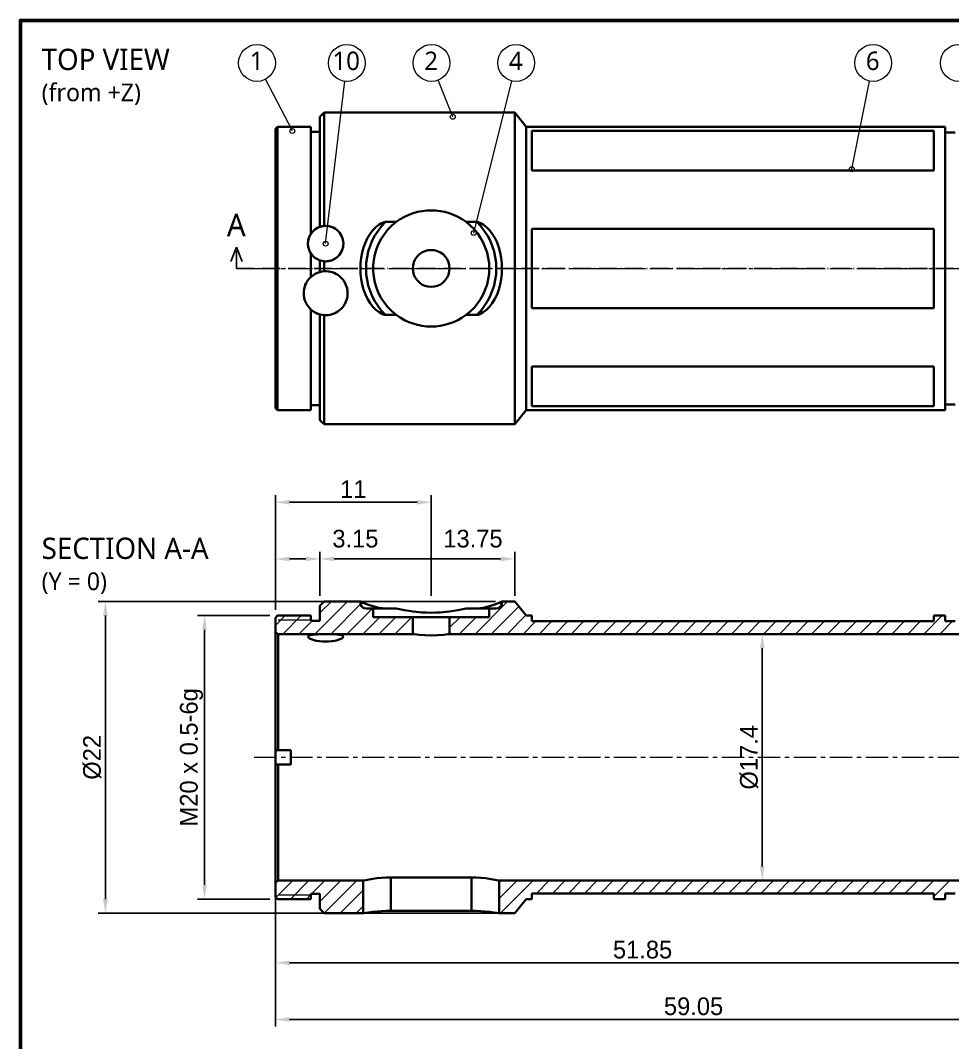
# Model space of a CAD drawing. Header units: millimetres. Extents: x 0 to 420, y 0 to 297.
# Drawn here: x 10 to 141.6, y 142.7 to 287 of the extents above; entities that cross this region are included whole.
import ezdxf

# ---------------------------------------------------------------- set-up
doc = ezdxf.new("R2010")
doc.units = ezdxf.units.MM
doc.linetypes.add('CENTER', pattern=[5.08, 3.175, -0.635, 0.635, -0.635])
doc.linetypes.add('DASHDOT', pattern=[3.556, 2.54, -0.508, 0, -0.508])
for name, color, linetype, lineweight in [('BORDER', 7, 'Continuous', 50), ('CENTER', 1, 'CENTER', 13), ('CUTLINE', 1, 'DASHDOT', 25), ('DIM', 5, 'Continuous', 13), ('HATCH', 8, 'Continuous', 9), ('TEXT', 7, 'Continuous', 18), ('VISIBLE', 7, 'Continuous', 35)]:
    doc.layers.add(name, color=color, linetype=linetype, lineweight=lineweight)
doc.styles.add('OpenSans', font='OpenSans-Regular.ttf')
doc.dimstyles.new('FK', dxfattribs={"dimtxt": 2.5, "dimasz": 2, "dimexe": 1, "dimexo": 0.8, "dimgap": 0.6, "dimtad": 1, "dimdec": 3, "dimlfac": 0.5, "dimdsep": 46, "dimcen": 2.5, "dimclrd": 5, "dimclre": 5, "dimclrt": 7, "dimazin": 3, "dimtfac": 1, "dimtmove": 0, "dimatfit": 3})

msp = doc.modelspace()

# ---------------------------------------------------------------- linework, layer by layer
at = {"layer": 'BORDER'}
msp.add_lwpolyline([(10, 10), (410, 10), (410, 287), (10, 287)], close=True, dxfattribs=at)
at = {"layer": 'CENTER'}
for p, q in [((43, 252), (167.1, 252)), ((43, 183), (167.1, 183))]:
    msp.add_line(p, q, dxfattribs=at)
at = {"layer": 'CUTLINE'}
for p, q in [((40.5, 255), (39.7, 253)), ((40.5, 252), (40.5, 255)), ((40.5, 255), (41.3, 253)), ((40.5, 252), (169.6, 252))]:
    msp.add_line(p, q, dxfattribs=at)
at = {"layer": 'DIM'}
for p, q in [((48.4, 271.4), (44.601, 278.694)), ((53.1, 255.5), (55.7962, 278.4178)), ((71.05, 273.4), (69.0046, 278.5816)), ((74, 257), (79.3694, 278.4776)), ((127.4, 266), (129.8901, 278.4505))]:
    msp.add_line(p, q, dxfattribs=at)
for centre, radius in [((43.4, 281), 2.6), ((56.1, 281), 2.6), ((68.05, 281), 2.6), ((80, 281), 2.6), ((130.4, 281), 2.6), ((142.5, 281), 2.6), ((71.05, 273.4), 0.35), ((48.4, 271.4), 0.35), ((127.4, 266), 0.35), ((74, 257), 0.35), ((53.1, 255.5), 0.35)]:
    msp.add_circle(centre, radius, dxfattribs=at)
at = {"layer": 'HATCH'}
for p, q in [((51.5706, 200.4), (56.1706, 205)), ((52.3, 203.3922), (53.9078, 205)), ((74.198, 200.4), (78.798, 205)), ((53.8333, 200.4), (58.0387, 204.6054)), ((56.096, 200.4), (59.696, 204)), ((76.4607, 200.4), (80.3603, 204.2996)), ((46, 201.6177), (47.3823, 203)), ((46.4, 202.3866), (51, 202.3866)), ((47.0451, 200.4), (49.6451, 203)), ((49.3078, 200.4), (51.1944, 202.2866)), ((58.3588, 200.4), (60.7588, 202.8)), ((60.6215, 200.4), (63.0215, 202.8)), ((62.8843, 200.4), (65.2843, 202.8)), ((70.6, 201.3275), (72.0725, 202.8)), ((71.9352, 200.4), (74.3352, 202.8)), ((78.7235, 200.4), (81.366, 203.0425)), ((80.9862, 200.4), (82.7862, 202.2)), ((83.2489, 200.4), (85.0489, 202.2)), ((85.5117, 200.4), (87.3117, 202.2)), ((87.7744, 200.4), (89.5744, 202.2)), ((90.0372, 200.4), (91.8372, 202.2)), ((92.2999, 200.4), (94.0999, 202.2)), ((94.5627, 200.4), (96.3627, 202.2)), ((96.8254, 200.4), (98.6254, 202.2)), ((99.0881, 200.4), (100.8881, 202.2)), ((101.3509, 200.4), (103.1509, 202.2)), ((103.6136, 200.4), (105.4136, 202.2)), ((105.8764, 200.4), (107.6764, 202.2)), ((108.1391, 200.4), (109.9391, 202.2)), ((110.4018, 200.4), (112.2018, 202.2)), ((112.6646, 200.4), (114.4646, 202.2)), ((114.9273, 200.4), (116.7273, 202.2)), ((117.1901, 200.4), (118.9901, 202.2)), ((119.4528, 200.4), (121.2528, 202.2)), ((121.7156, 200.4), (123.5156, 202.2)), ((123.9783, 200.4), (125.7783, 202.2)), ((126.241, 200.4), (128.041, 202.2)), ((128.5038, 200.4), (130.3038, 202.2)), ((130.7665, 200.4), (132.5665, 202.2)), ((133.0293, 200.4), (134.8293, 202.2)), ((135.292, 200.4), (137.092, 202.2)), ((137.5547, 200.4), (140.1547, 203)), ((139.8175, 200.4), (141.6175, 202.2)), ((65.147, 200.4), (65.4, 200.653)), ((46.0745, 163.2255), (48.4489, 165.6)), ((48.1117, 163), (50.7117, 165.6)), ((51.0878, 163.7134), (52.9744, 165.6)), ((52.3, 162.6628), (55.2372, 165.6)), ((52.9, 161), (57.4999, 165.6)), ((77.6, 163.0727), (80.1273, 165.6)), ((77.6, 165.3354), (77.8646, 165.6)), ((77.7901, 161), (82.3901, 165.6)), ((82.8528, 163.8), (84.6528, 165.6)), ((85.1156, 163.8), (86.9156, 165.6)), ((87.3783, 163.8), (89.1783, 165.6)), ((89.641, 163.8), (91.441, 165.6)), ((91.9038, 163.8), (93.7038, 165.6)), ((94.1665, 163.8), (95.9665, 165.6)), ((96.4293, 163.8), (98.2293, 165.6)), ((98.692, 163.8), (100.492, 165.6)), ((100.9547, 163.8), (102.7547, 165.6)), ((103.2175, 163.8), (105.0175, 165.6)), ((105.4802, 163.8), (107.2802, 165.6)), ((107.743, 163.8), (109.543, 165.6)), ((110.0057, 163.8), (111.8057, 165.6)), ((112.2685, 163.8), (114.0685, 165.6)), ((114.5312, 163.8), (116.3312, 165.6)), ((116.7939, 163.8), (118.5939, 165.6)), ((119.0567, 163.8), (120.8567, 165.6)), ((121.3194, 163.8), (123.1194, 165.6)), ((123.5822, 163.8), (125.3822, 165.6)), ((125.8449, 163.8), (127.6449, 165.6)), ((128.1076, 163.8), (129.9076, 165.6)), ((130.3704, 163.8), (132.1704, 165.6)), ((132.6331, 163.8), (134.4331, 165.6)), ((134.8959, 163.8), (136.6959, 165.6)), ((137.1586, 163.8), (138.9586, 165.6)), ((139, 163.3786), (141.2214, 165.6)), ((46.4, 163.6134), (51, 163.6134)), ((50.3744, 163), (51, 163.6256)), ((55.1627, 161), (58.4, 164.2373)), ((82.0528, 163), (82.2, 163.1472)), ((57.4254, 161), (58.4, 161.9746))]:
    msp.add_line(p, q, dxfattribs=at)
at = {"layer": 'VISIBLE'}
for points in [[(52.3, 273.4), (52.9, 274)], [(52.3, 273.4), (52.3, 273.3088), (52.3, 273.036), (52.3, 272.5838), (52.3, 271.9562), (52.3, 271.1585), (52.3, 270.1975), (52.3, 269.0814), (52.3, 267.8197), (52.3, 266.4231), (52.3, 264.9036), (52.3, 263.2741), (52.3, 261.5485), (52.3, 259.7415), (52.3, 257.8685)], [(52.9, 274), (52.9, 273.906), (52.9, 273.6246), (52.9, 273.1584), (52.9, 272.5113), (52.9, 271.6889), (52.9, 270.6981), (52.9, 269.5474), (52.9, 268.2467), (52.9, 266.8072), (52.9, 265.241), (52.9, 263.5616), (52.9, 261.7834), (52.9, 259.9216), (52.9, 257.992)], [(52.9, 274), (79.8, 274)], [(79.8, 274), (79.8, 273.4484), (79.8, 271.8213), (79.8, 269.2003), (79.8, 265.7168), (79.8, 261.5454), (79.8, 256.8955), (79.8, 252), (79.8, 247.1045), (79.8, 242.4546), (79.8, 238.2832), (79.8, 234.7997), (79.8, 232.1787), (79.8, 230.5516), (79.8, 230)], [(79.8, 274), (81.4, 272)], [(46, 271.7), (46.3, 272)], [(46, 271.7), (46, 271.2061), (46, 269.7491), (46, 267.4021), (46, 264.2827), (46, 260.5475), (46, 256.3837), (46, 252), (46, 247.6163), (46, 243.4525), (46, 239.7173), (46, 236.5979), (46, 234.2509), (46, 232.7939), (46, 232.3)], [(46.3, 272), (46.3, 271.4986), (46.3, 270.0194), (46.3, 267.6366), (46.3, 264.4698), (46.3, 260.6777), (46.3, 256.4504), (46.3, 252), (46.3, 247.5496), (46.3, 243.3223), (46.3, 239.5302), (46.3, 236.3634), (46.3, 233.9806), (46.3, 232.5014), (46.3, 232)], [(46.3, 272), (51, 272)], [(51, 272), (51, 271.9104), (51, 271.6425), (51, 271.1986), (51, 270.5828), (51, 269.8005), (51, 268.8587), (51, 267.7659), (51, 266.5319), (51, 265.1678), (51, 263.6856), (51, 262.0989), (51, 260.4216), (51, 258.6689), (51, 256.8565)], [(51, 271.2866), (52.3, 271.2866)], [(81.4, 272), (81.4, 271.4986), (81.4, 270.0194), (81.4, 267.6366), (81.4, 264.4698), (81.4, 260.6777), (81.4, 256.4504), (81.4, 252), (81.4, 247.5496), (81.4, 243.3223), (81.4, 239.5302), (81.4, 236.3634), (81.4, 233.9806), (81.4, 232.5014), (81.4, 232)], [(81.4, 272), (140.6, 272)], [(82.2, 271.4277), (82.2, 271.2192), (82.2, 270.9791), (82.2, 270.7078), (82.2, 270.4058), (82.2, 270.0736), (82.2, 269.7116), (82.2, 269.3205), (82.2, 268.901), (82.2, 268.4536), (82.2, 267.9793), (82.2, 267.4787), (82.2, 266.9526), (82.2, 266.402), (82.2, 265.8277)], [(82.2, 271.4277), (139, 271.4277)], [(139, 271.4277), (139, 271.2192), (139, 270.9791), (139, 270.7078), (139, 270.4058), (139, 270.0736), (139, 269.7116), (139, 269.3205), (139, 268.901), (139, 268.4536), (139, 267.9793), (139, 267.4787), (139, 266.9526), (139, 266.402), (139, 265.8277)], [(140.6, 272), (140.6, 271.4986), (140.6, 270.0194), (140.6, 267.6366), (140.6, 264.4698), (140.6, 260.6777), (140.6, 256.4504), (140.6, 252), (140.6, 247.5496), (140.6, 243.3223), (140.6, 239.5302), (140.6, 236.3634), (140.6, 233.9806), (140.6, 232.5014), (140.6, 232)], [(140.6, 271.2), (142, 271.2)], [(82.2, 265.8277), (139, 265.8277)], [(72.9234, 258.5574), (72.3566, 258.9469), (71.7696, 259.2822), (71.1659, 259.5642), (70.5488, 259.7938), (69.9211, 259.9718), (69.2854, 260.0986), (68.6441, 260.1747), (67.9996, 260.2), (67.3551, 260.1746), (66.714, 260.0985), (66.0785, 259.9717), (65.4509, 259.7937), (64.8339, 259.5641), (64.2303, 259.2821), (63.6433, 258.9469), (63.0766, 258.5574)], [(58.448, 254.9597), (58.7039, 255.6657), (59.0136, 256.3117), (59.3713, 256.892), (59.7696, 257.402), (60.2006, 257.8373), (60.6546, 258.191), (60.8859, 258.333), (61.1165, 258.4471), (61.3407, 258.5263), (61.5471, 258.5574)], [(61.5471, 258.5574), (60.9948, 257.9638), (60.4969, 257.3239), (60.0573, 256.6426), (59.6794, 255.9253), (59.3661, 255.1774), (59.1199, 254.4049), (58.9426, 253.6137), (58.8357, 252.81), (58.8, 252), (58.8357, 251.19), (58.9426, 250.3863), (59.1199, 249.5951), (59.3661, 248.8226), (59.6794, 248.0747), (60.0573, 247.3574), (60.4969, 246.6761), (60.9948, 246.0362), (61.5471, 245.4426)], [(63.0766, 258.5574), (62.4613, 258.0467), (61.8987, 257.4785), (61.3941, 256.8582), (60.9523, 256.1917), (60.5775, 255.4853), (60.2734, 254.7457), (60.0427, 253.9801), (59.8876, 253.1957), (59.8098, 252.3998), (59.8098, 251.6002), (59.8876, 250.8043), (60.0427, 250.0199), (60.2734, 249.2543), (60.5775, 248.5147), (60.9523, 247.8083), (61.3941, 247.1418), (61.8987, 246.5215), (62.4613, 245.9533), (63.0766, 245.4426)], [(61.5471, 258.5574), (63.0766, 258.5574)], [(72.9234, 258.5574), (74.4529, 258.5574)], [(76.2, 252), (76.1648, 252.7589), (76.0595, 253.5112), (75.8851, 254.2506), (75.643, 254.9707), (75.3353, 255.6652), (74.9646, 256.3284), (74.5341, 256.9543), (74.0476, 257.5378), (73.5091, 258.0737), (72.9234, 258.5574)], [(77.552, 254.9597), (77.2961, 255.6657), (76.9864, 256.3117), (76.6287, 256.892), (76.2304, 257.402), (75.7994, 257.8373), (75.3454, 258.191), (75.1141, 258.333), (74.8835, 258.4471), (74.6593, 258.5263), (74.4529, 258.5574)], [(74.4529, 258.5574), (75.0052, 257.9638), (75.5031, 257.3239), (75.9427, 256.6426), (76.3206, 255.9253), (76.6339, 255.1774), (76.8801, 254.4049), (77.0574, 253.6137), (77.1643, 252.81), (77.2, 252), (77.1643, 251.19), (77.0574, 250.3863), (76.8801, 249.5951), (76.6339, 248.8226), (76.3206, 248.0747), (75.9427, 247.3574), (75.5031, 246.6761), (75.0052, 246.0362), (74.4529, 245.4426)], [(51, 256.8565), (50.8339, 256.5559), (50.7078, 256.2263), (50.6281, 255.8739), (50.6, 255.508), (50.626, 255.1407), (50.7046, 254.7845), (50.8315, 254.4493), (51, 254.1435)], [(51.2126, 257.1394), (51.0256, 256.8953), (50.866, 256.6221), (50.7396, 256.3238), (50.6516, 256.0053)], [(52.3, 257.8685), (51.9303, 257.7095), (51.5835, 257.4875), (51.2696, 257.2028), (51, 256.8565)], [(51.5327, 257.4477), (51.5327, 257.4477)], [(51.589, 257.4917), (51.5874, 257.4905)], [(51.5983, 257.4988), (51.5983, 257.4987)], [(51.6028, 257.5021), (51.6022, 257.5016)], [(51.6078, 257.5058), (51.6077, 257.5058)], [(51.8806, 257.6824), (51.6105, 257.5078)], [(52.2723, 257.859), (52.2722, 257.859)], [(52.2739, 257.8596), (52.2739, 257.8596)], [(52.2853, 257.8635), (52.2853, 257.8635)], [(52.2984, 257.868), (52.2984, 257.868)], [(52.9, 257.992), (52.6007, 257.9496), (52.3, 257.8685)], [(52.5005, 257.9271), (52.3301, 257.8785)], [(52.8448, 257.9869), (52.7229, 257.9714)], [(52.9, 257.992), (52.8448, 257.9869)], [(55.6, 255.5), (55.5826, 255.7947), (55.5317, 256.0804), (55.4497, 256.3537), (55.3395, 256.6112), (55.2041, 256.8502), (55.0469, 257.0683), (54.8718, 257.2637), (54.6829, 257.4351), (54.4826, 257.5829), (54.2724, 257.7081), (54.0541, 257.8108), (53.8295, 257.8912), (53.6003, 257.9494), (53.368, 257.9856), (53.1341, 257.9998), (52.9, 257.992)], [(52.9416, 257.995), (52.9255, 257.9939)], [(52.9981, 257.9979), (52.9429, 257.9951)], [(53.0996, 258), (52.9997, 257.998)], [(54.2929, 257.697), (54.0115, 257.8279), (53.7197, 257.922), (53.4211, 257.9793), (53.119, 257.9999)], [(54.3244, 257.6796), (54.2934, 257.6968)], [(54.6791, 257.4382), (54.3255, 257.679)], [(54.7159, 257.4076), (54.6958, 257.4245)], [(54.7686, 257.3617), (54.7159, 257.4076)], [(54.7692, 257.3611), (54.7691, 257.3612)], [(54.7714, 257.3592), (54.7714, 257.3592)], [(54.7724, 257.3582), (54.7724, 257.3582)], [(54.869, 257.2665), (54.7735, 257.3573)], [(55.032, 257.0866), (55.032, 257.0866)], [(55.0336, 257.0847), (55.0336, 257.0847)], [(55.0352, 257.0827), (55.0352, 257.0827)], [(55.0368, 257.0808), (55.0368, 257.0808)], [(55.0384, 257.0788), (55.0384, 257.0788)], [(55.04, 257.0768), (55.04, 257.0769)], [(55.0416, 257.0749), (55.0416, 257.0749)], [(55.0432, 257.0729), (55.0432, 257.0729)], [(55.0511, 257.0631), (55.0511, 257.0631)], [(55.0527, 257.0611), (55.0527, 257.0611)], [(55.0543, 257.0591), (55.0543, 257.0591)], [(55.0558, 257.0571), (55.0558, 257.0572)], [(55.0574, 257.0552), (55.0574, 257.0552)], [(55.059, 257.0532), (55.059, 257.0532)], [(55.0606, 257.0512), (55.0606, 257.0512)], [(55.0621, 257.0492), (55.0621, 257.0492)], [(55.0637, 257.0472), (55.0637, 257.0472)], [(55.0653, 257.0452), (55.0653, 257.0452)], [(55.0668, 257.0432), (55.0668, 257.0432)], [(55.0684, 257.0412), (55.0684, 257.0412)], [(55.07, 257.0392), (55.07, 257.0392)], [(55.0715, 257.0372), (55.0715, 257.0372)], [(55.0731, 257.0352), (55.0731, 257.0352)], [(55.0746, 257.0332), (55.0746, 257.0332)], [(55.0762, 257.0312), (55.0762, 257.0312)], [(55.0778, 257.0292), (55.0777, 257.0292)], [(55.1578, 256.9196), (55.0793, 257.0272)], [(55.2145, 256.8338), (55.1583, 256.919)], [(55.2159, 256.8316), (55.2159, 256.8316)], [(55.2172, 256.8294), (55.2172, 256.8294)], [(55.2186, 256.8272), (55.2186, 256.8272)], [(55.22, 256.825), (55.22, 256.825)], [(55.2214, 256.8228), (55.2214, 256.8228)], [(55.2227, 256.8206), (55.2227, 256.8206)], [(55.2241, 256.8184), (55.2241, 256.8184)], [(55.2255, 256.8162), (55.2255, 256.8162)], [(55.2268, 256.814), (55.2268, 256.814)], [(55.2282, 256.8118), (55.2282, 256.8118)], [(55.2296, 256.8096), (55.2296, 256.8096)], [(55.2309, 256.8073), (55.2309, 256.8073)], [(55.2323, 256.8051), (55.2323, 256.8051)], [(55.3176, 256.6542), (55.2389, 256.7943)], [(82.2, 257.6), (82.2, 256.8172), (82.2, 256.0265), (82.2, 255.2292), (82.2, 254.4265), (82.2, 253.6199), (82.2, 252.8106), (82.2, 252), (82.2, 251.1894), (82.2, 250.3801), (82.2, 249.5735), (82.2, 248.7708), (82.2, 247.9735), (82.2, 247.1828), (82.2, 246.4)], [(82.2, 257.6), (139, 257.6)], [(139, 257.6), (139, 256.8172), (139, 256.0265), (139, 255.2292), (139, 254.4265), (139, 253.6199), (139, 252.8106), (139, 252), (139, 251.1894), (139, 250.3801), (139, 249.5735), (139, 248.7708), (139, 247.9735), (139, 247.1828), (139, 246.4)], [(50.6033, 255.3709), (50.6507, 254.9993), (50.7529, 254.639)], [(50.6107, 255.7308), (50.6106, 255.7295)], [(50.6278, 255.8715), (50.6278, 255.8715)], [(52.9, 253.008), (53.1319, 253.0002), (53.3637, 253.0139), (53.5941, 253.0493), (53.8217, 253.1064), (54.0451, 253.1855), (54.2628, 253.2869), (54.473, 253.4108), (54.6739, 253.5576), (54.8648, 253.7293), (55.0421, 253.9257), (55.2012, 254.1454), (55.3382, 254.3862), (55.4494, 254.6454), (55.5318, 254.9199), (55.5827, 255.206), (55.6, 255.5)], [(55.3994, 254.5188), (55.4855, 254.752), (55.5485, 254.9953), (55.587, 255.2457), (55.6, 255.5)], [(55.6, 255.5), (55.5724, 255.8707), (55.4923, 256.2258)], [(50.885, 254.3408), (51.1075, 253.99)], [(51, 254.1435), (51, 253.9042), (51, 253.6646), (51, 253.4247), (51, 253.1847), (51, 252.9444), (51, 252.7041), (51, 252.4636), (51, 252.223), (51, 251.9825), (51, 251.7419), (51, 251.5014), (51, 251.2609), (51, 251.0206), (51, 250.7804)], [(51, 254.1435), (51.2714, 253.7952), (51.5863, 253.5103), (51.9327, 253.2893), (52.3, 253.1315)], [(55.0429, 253.9267), (55.0429, 253.9267)], [(55.0451, 253.9294), (55.0451, 253.9294)], [(55.048, 253.933), (55.048, 253.9331)], [(55.0509, 253.9367), (55.0509, 253.9367)], [(55.0538, 253.9403), (55.0562, 253.9434)], [(55.0567, 253.944), (55.0568, 253.944)], [(55.0598, 253.9479), (55.0598, 253.9479)], [(55.0624, 253.9512), (55.0625, 253.9512)], [(55.0647, 253.9541), (55.2477, 254.2204), (55.3984, 254.5166)], [(58.448, 254.9597), (58.2569, 254.2521), (58.1159, 253.5178), (58.0292, 252.764), (58, 252), (58.0292, 251.236), (58.1159, 250.4822), (58.2569, 249.7479), (58.448, 249.0403)], [(58.448, 254.9597), (58.4007, 254.8024)], [(70.6, 252), (70.5605, 252.4515), (70.4432, 252.8893), (70.2517, 253.3), (69.9917, 253.6712), (69.6712, 253.9917), (69.3, 254.2517), (68.8893, 254.4432), (68.4515, 254.5605), (68, 254.6), (67.5485, 254.5605), (67.1107, 254.4432), (66.7, 254.2517), (66.3288, 253.9917), (66.0083, 253.6712), (65.7483, 253.3), (65.5568, 252.8893), (65.4395, 252.4515), (65.4, 252), (65.4395, 251.5485), (65.5568, 251.1107), (65.7483, 250.7), (66.0083, 250.3288), (66.3288, 250.0083), (66.7, 249.7483), (67.1107, 249.5568), (67.5485, 249.4395), (68, 249.4), (68.4515, 249.4395), (68.8893, 249.5568), (69.3, 249.7483), (69.6712, 250.0083), (69.9917, 250.3288), (70.2517, 250.7), (70.4432, 251.1107), (70.5605, 251.5485), (70.6, 252)], [(77.552, 254.9597), (77.7431, 254.252), (77.8842, 253.5175), (77.9708, 252.7641), (78, 252), (77.9708, 251.2359), (77.8842, 250.4825), (77.7431, 249.748), (77.552, 249.0403)], [(51.6445, 253.4674), (51.6535, 253.461)], [(52.3, 253.1315), (52.3983, 253.1005)], [(52.3, 253.1315), (52.5985, 253.0508), (52.9, 253.008)], [(52.3, 253.1315), (52.3, 253.0147), (52.3, 252.8979), (52.3, 252.781), (52.3, 252.6642), (52.3, 252.5473), (52.3, 252.4304), (52.3, 252.3135), (52.3, 252.1965), (52.3, 252.0796), (52.3, 251.9627), (52.3, 251.8457), (52.3, 251.7288), (52.3, 251.6119), (52.3, 251.495)], [(52.6701, 253.0372), (52.6701, 253.0372)], [(52.9, 253.008), (52.9, 252.907), (52.9, 252.8061), (52.9, 252.7051), (52.9, 252.604), (52.9, 252.503), (52.9, 252.402), (52.9, 252.3009), (52.9, 252.1999), (52.9, 252.0988), (52.9, 251.9978), (52.9, 251.8967), (52.9, 251.7956), (52.9, 251.6946), (52.9, 251.5935)], [(53.0942, 253), (53.1206, 253.0001)], [(53.1239, 253.0001), (53.1239, 253.0001)], [(53.1272, 253.0001), (53.1272, 253.0001)], [(53.1305, 253.0002), (53.1305, 253.0002)], [(53.1337, 253.0002), (53.1338, 253.0002)], [(53.137, 253.0003), (53.137, 253.0003)], [(53.1403, 253.0003), (53.1403, 253.0003)], [(53.1436, 253.0004), (53.1436, 253.0004)], [(53.1469, 253.0004), (53.1469, 253.0004)], [(53.1501, 253.0005), (53.1502, 253.0005)], [(53.1534, 253.0006), (53.1535, 253.0006)], [(53.1567, 253.0006), (53.1567, 253.0006)], [(53.16, 253.0007), (53.16, 253.0007)], [(53.1633, 253.0008), (53.1633, 253.0008)], [(53.1666, 253.0009), (53.1666, 253.0009)], [(53.1698, 253.001), (53.1699, 253.001)], [(53.1731, 253.0011), (53.1731, 253.0011)], [(53.1764, 253.0012), (53.1764, 253.0012)], [(53.1797, 253.0013), (53.1797, 253.0013)], [(53.183, 253.0014), (53.183, 253.0014)], [(53.1862, 253.0015), (53.1863, 253.0015)], [(53.1895, 253.0016), (53.3992, 253.018)], [(53.5004, 253.0323), (53.8963, 253.1302)], [(53.902, 253.1321), (53.9692, 253.156)], [(53.9768, 253.1588), (53.9768, 253.1588)], [(53.9807, 253.1602), (53.9807, 253.1602)], [(53.9845, 253.1617), (53.9845, 253.1617)], [(53.9883, 253.1631), (53.9883, 253.1631)], [(53.9921, 253.1646), (53.9921, 253.1646)], [(53.9959, 253.166), (53.9959, 253.166)], [(53.9997, 253.1675), (53.9997, 253.1675)], [(54.0035, 253.169), (54.0035, 253.169)], [(54.0073, 253.1704), (54.0073, 253.1704)], [(54.0111, 253.1719), (54.0111, 253.1719)], [(54.0149, 253.1734), (54.0149, 253.1734)], [(54.0187, 253.1749), (54.0187, 253.1749)], [(54.0225, 253.1764), (54.0225, 253.1764)], [(54.0263, 253.1779), (54.0263, 253.1779)], [(54.03, 253.1794), (54.0301, 253.1794)], [(54.0338, 253.181), (54.0339, 253.181)], [(54.0376, 253.1825), (54.0377, 253.1825)], [(54.0414, 253.184), (54.0414, 253.184)], [(54.0492, 253.1872), (54.0492, 253.1872)], [(54.0518, 253.1883), (54.0518, 253.1883)], [(54.0544, 253.1893), (54.0544, 253.1894)], [(54.057, 253.1904), (54.057, 253.1904)], [(54.0596, 253.1915), (54.0596, 253.1915)], [(54.0622, 253.1926), (54.0622, 253.1926)], [(54.0648, 253.1937), (54.0648, 253.1937)], [(54.0674, 253.1947), (54.0674, 253.1947)], [(54.0699, 253.1958), (54.07, 253.1958)], [(54.0725, 253.1969), (54.0725, 253.1969)], [(54.0751, 253.198), (54.0751, 253.198)], [(54.0777, 253.1991), (54.0777, 253.1991)], [(54.0803, 253.2002), (54.0803, 253.2002)], [(54.0829, 253.2013), (54.0829, 253.2013)], [(54.0854, 253.2024), (54.0855, 253.2024)], [(54.088, 253.2035), (54.088, 253.2035)], [(54.0906, 253.2046), (54.0906, 253.2046)], [(54.0932, 253.2058), (54.0932, 253.2058)], [(54.0958, 253.2069), (54.0958, 253.2069)], [(54.0983, 253.208), (54.0984, 253.208)], [(54.1009, 253.2091), (54.4397, 253.3892), (54.7551, 253.6263)], [(54.7574, 253.6283), (54.7598, 253.6305)], [(54.7599, 253.6306), (54.7622, 253.6326)], [(54.7629, 253.6333), (54.7635, 253.6338)], [(54.7635, 253.6338), (54.8329, 253.698)], [(54.833, 253.6981), (54.8423, 253.7072)], [(54.8488, 253.7135), (54.8488, 253.7135)], [(54.852, 253.7166), (54.8521, 253.7167)], [(54.8553, 253.7198), (54.8553, 253.7198)], [(54.8585, 253.723), (54.8585, 253.723)], [(54.8617, 253.7262), (54.8617, 253.7262)], [(54.8649, 253.7294), (54.8649, 253.7294)], [(54.8673, 253.7318), (54.8673, 253.7318)], [(54.8697, 253.7342), (54.8698, 253.7342)], [(51.3497, 251.0586), (50.9991, 250.7795)], [(52.3, 251.495), (51.9557, 251.3811), (51.6214, 251.2247), (51.3012, 251.0248), (51, 250.7804)], [(52.9, 251.5935), (52.5992, 251.5593), (52.3, 251.495)], [(52.3817, 251.5156), (52.3, 251.495)], [(56.2, 248.5), (56.1782, 248.8672), (56.1143, 249.2237), (56.0114, 249.5648), (55.8728, 249.8861), (55.7028, 250.1839), (55.506, 250.4548), (55.2876, 250.6964), (55.0536, 250.907), (54.8084, 251.0867), (54.5526, 251.2386), (54.2881, 251.3633), (54.0171, 251.4612), (53.7412, 251.533), (53.4621, 251.5788), (53.1813, 251.5989), (52.9, 251.5935)], [(53.1393, 251.5998), (52.9028, 251.5937)], [(53.5957, 251.5601), (53.2647, 251.5956)], [(70.5949, 252.163), (70.5948, 252.1637)], [(72.9234, 245.4426), (73.5091, 245.9263), (74.0476, 246.4622), (74.5341, 247.0457), (74.9646, 247.6716), (75.3353, 248.3348), (75.643, 249.0293), (75.8851, 249.7494), (76.0595, 250.4888), (76.1648, 251.2411), (76.2, 252)], [(51, 250.7804), (50.7902, 250.5675), (50.5961, 250.3277), (50.4227, 250.0627), (50.2743, 249.775), (50.1549, 249.4675), (50.0676, 249.1439), (50.0153, 248.808), (50.0002, 248.4661), (50.0222, 248.1294), (50.0795, 247.8025), (50.1696, 247.4888), (50.2896, 247.1917), (50.4364, 246.9141), (50.6064, 246.6583), (50.7957, 246.4263), (51, 246.2196)], [(50.2062, 249.6117), (50.0778, 249.1903), (50.0101, 248.7504), (50.0062, 248.3048), (50.0655, 247.8663)], [(50.2071, 249.6141), (50.2063, 249.612)], [(50.209, 249.6189), (50.209, 249.6189)], [(50.2099, 249.6213), (50.2099, 249.6213)], [(50.2108, 249.6237), (50.2108, 249.6237)], [(50.2118, 249.6261), (50.2118, 249.6261)], [(50.2231, 249.6547), (50.2127, 249.6285)], [(50.224, 249.6571), (50.224, 249.6571)], [(50.225, 249.6594), (50.225, 249.6594)], [(50.2259, 249.6618), (50.2259, 249.6618)], [(50.2269, 249.6642), (50.2269, 249.6642)], [(50.2279, 249.6666), (50.2279, 249.6666)], [(50.3415, 249.9145), (50.2288, 249.6689)], [(50.6268, 250.369), (50.6267, 250.369)], [(50.6286, 250.3714), (50.6286, 250.3714)], [(50.6307, 250.3742), (50.6307, 250.3742)], [(50.6331, 250.3774), (50.6331, 250.3774)], [(50.6409, 250.3876), (50.6369, 250.3823)], [(50.6995, 250.4615), (50.6411, 250.3878)], [(50.7, 250.4621), (50.6999, 250.4621)], [(50.7014, 250.4638), (50.7014, 250.4638)], [(50.7476, 250.519), (50.7021, 250.4647)], [(50.9572, 250.7401), (50.9526, 250.7358)], [(50.9587, 250.7416), (50.9574, 250.7403)], [(50.9605, 250.7433), (50.9605, 250.7433)], [(50.98, 250.7618), (50.9623, 250.7451)], [(50.999, 250.7794), (50.9801, 250.7619)], [(52.9, 245.4065), (53.1851, 245.4012), (53.4697, 245.4221), (53.7523, 245.4694), (54.031, 245.5431), (54.3042, 245.6435), (54.5699, 245.7707), (54.8261, 245.925), (55.0703, 246.1067), (55.3002, 246.3162), (55.5142, 246.5554), (55.7076, 246.8235), (55.8751, 247.1184), (56.0121, 247.4372), (56.1144, 247.7765), (56.1781, 248.1323), (56.2, 248.5)], [(56.0781, 247.6394), (56.1687, 248.0603), (56.2, 248.5)], [(56.1503, 249.0528), (56.1438, 249.0874)], [(56.1556, 249.0226), (56.1535, 249.0348)], [(56.2, 248.5), (56.1892, 248.7584), (56.1573, 249.0129)], [(58.4007, 249.1976), (58.448, 249.0403)], [(58.448, 249.0403), (58.7039, 248.3343), (59.0136, 247.6883), (59.3713, 247.108), (59.7696, 246.598), (60.2006, 246.1627), (60.6546, 245.809), (60.8859, 245.667), (61.1165, 245.5529), (61.3407, 245.4737), (61.5471, 245.4426)], [(77.552, 249.0403), (77.2961, 248.3343), (76.9864, 247.6883), (76.6287, 247.108), (76.2304, 246.598), (75.7994, 246.1627), (75.3454, 245.809), (75.1141, 245.667), (74.8835, 245.5529), (74.6593, 245.4737), (74.4529, 245.4426)], [(50.179, 247.4619), (50.2838, 247.2042)], [(55.6074, 246.6771), (55.6074, 246.6771)], [(55.6089, 246.6791), (55.6089, 246.6791)], [(55.6103, 246.6811), (55.6103, 246.6811)], [(55.8333, 247.0375), (56.0045, 247.4166)], [(56.0049, 247.4176), (56.0222, 247.4652)], [(56.0232, 247.4682), (56.0232, 247.4682)], [(56.0243, 247.4712), (56.0243, 247.4712)], [(56.0253, 247.4741), (56.0253, 247.4742)], [(56.0264, 247.4771), (56.0264, 247.4771)], [(56.0274, 247.4801), (56.0274, 247.4801)], [(56.0285, 247.4831), (56.0285, 247.4831)], [(56.0295, 247.4861), (56.0295, 247.4861)], [(56.0305, 247.4891), (56.0305, 247.4891)], [(56.0316, 247.4921), (56.0316, 247.4921)], [(56.0326, 247.4951), (56.0326, 247.4951)], [(56.0681, 247.6055), (56.0682, 247.6055)], [(56.0693, 247.6093), (56.0693, 247.6093)], [(56.0704, 247.613), (56.0704, 247.613)], [(56.0715, 247.6168), (56.0715, 247.6168)], [(56.0726, 247.6205), (56.0726, 247.6206)], [(56.0737, 247.6243), (56.0738, 247.6243)], [(56.0749, 247.6281), (56.0749, 247.6281)], [(56.076, 247.6318), (56.076, 247.6319)], [(56.0771, 247.6356), (56.0771, 247.6356)], [(50.8012, 246.4202), (50.9987, 246.2209)], [(51, 246.2196), (51, 244.4989), (51, 242.8405), (51, 241.2584), (51, 239.7657), (51, 238.3748), (51, 237.0972), (51, 235.9437), (51, 234.9239), (51, 234.0461), (51, 233.3177), (51, 232.7448), (51, 232.3322), (51, 232.0832), (51, 232)], [(51, 246.2196), (51.299, 245.9768), (51.6183, 245.777), (51.9534, 245.6198), (52.3, 245.505)], [(51.1403, 246.098), (51.1403, 246.098)], [(51.1467, 246.0928), (51.1467, 246.0928)], [(51.1725, 246.0721), (51.1725, 246.0721)], [(51.179, 246.0669), (51.179, 246.0669)], [(51.673, 245.748), (51.9687, 245.6138)], [(52.0168, 245.5954), (52.0172, 245.5952)], [(52.0312, 245.5901), (52.0321, 245.5897)], [(52.0572, 245.5807), (52.0572, 245.5806)], [(52.0614, 245.5791), (52.0614, 245.5791)], [(52.0832, 245.5715), (52.0832, 245.5715)], [(52.0908, 245.5689), (52.0908, 245.5689)], [(52.1373, 245.5533), (52.1373, 245.5533)], [(52.1763, 245.5408), (52.1764, 245.5408)], [(52.19, 245.5366), (52.19, 245.5366)], [(52.2037, 245.5324), (52.2037, 245.5324)], [(52.2174, 245.5283), (52.2174, 245.5283)], [(52.2243, 245.5263), (52.3, 245.505)], [(52.3, 245.505), (52.6011, 245.4404), (52.9, 245.4065)], [(52.3, 245.505), (52.3, 243.6952), (52.3, 241.9529), (52.3, 240.2922), (52.3, 238.7266), (52.3, 237.2689), (52.3, 235.9309), (52.3, 234.7235), (52.3, 233.6565), (52.3, 232.7385), (52.3, 231.977), (52.3, 231.3783), (52.3, 230.9471), (52.3, 230.6869), (52.3, 230.6)], [(52.451, 245.4687), (52.451, 245.4687)], [(52.4765, 245.4633), (52.4766, 245.4633)], [(52.535, 245.4519), (52.5351, 245.4519)], [(52.6495, 245.4329), (53.139, 245.4002)], [(52.9, 245.4065), (52.9, 243.5374), (52.9, 241.7376), (52.9, 240.0216), (52.9, 238.4036), (52.9, 236.8968), (52.9, 235.5135), (52.9, 234.265), (52.9, 233.1616), (52.9, 232.2121), (52.9, 231.4245), (52.9, 230.8051), (52.9, 230.3591), (52.9, 230.0899), (52.9, 230)], [(55.3403, 246.3573), (55.4007, 246.4223)], [(55.5988, 246.6653), (55.5988, 246.6653)], [(55.6002, 246.6672), (55.6002, 246.6673)], [(55.6016, 246.6692), (55.6017, 246.6692)], [(55.6031, 246.6712), (55.6031, 246.6712)], [(55.6045, 246.6732), (55.6045, 246.6732)], [(55.606, 246.6751), (55.606, 246.6752)], [(61.5471, 245.4426), (63.0766, 245.4426)], [(63.0766, 245.4426), (63.6434, 245.0531), (64.2303, 244.7179), (64.8339, 244.4359), (65.4509, 244.2063), (66.0785, 244.0283), (66.7141, 243.9015), (67.3552, 243.8254), (67.9998, 243.8), (68.6442, 243.8253), (69.2854, 243.9014), (69.9211, 244.0282), (70.5488, 244.2062), (71.1659, 244.4358), (71.7696, 244.7178), (72.3566, 245.0531), (72.9234, 245.4426)], [(72.9234, 245.4426), (74.4529, 245.4426)], [(82.2, 246.4), (139, 246.4)], [(82.2, 238.1723), (82.2, 237.598), (82.2, 237.0474), (82.2, 236.5213), (82.2, 236.0207), (82.2, 235.5464), (82.2, 235.099), (82.2, 234.6795), (82.2, 234.2884), (82.2, 233.9264), (82.2, 233.5942), (82.2, 233.2922), (82.2, 233.0209), (82.2, 232.7808), (82.2, 232.5723)], [(82.2, 238.1723), (139, 238.1723)], [(139, 238.1723), (139, 237.598), (139, 237.0474), (139, 236.5213), (139, 236.0207), (139, 235.5464), (139, 235.099), (139, 234.6795), (139, 234.2884), (139, 233.9264), (139, 233.5942), (139, 233.2922), (139, 233.0209), (139, 232.7808), (139, 232.5723)], [(46, 232.3), (46.3, 232)], [(51, 232.7134), (52.3, 232.7134)], [(82.2, 232.5723), (139, 232.5723)], [(140.6, 232.8), (142, 232.8)], [(46.3, 232), (51, 232)], [(81.4, 232), (79.8, 230)], [(81.4, 232), (140.6, 232)], [(52.3, 230.6), (52.9, 230)], [(52.9, 230), (79.8, 230)], [(52.3, 204.4), (52.9, 205)], [(52.9, 205), (58, 205)], [(58, 204.8), (58, 205)], [(58.448, 204.8), (58.1159, 204.9476), (58.0292, 204.9867), (58, 205)], [(77.552, 204.8), (77.8842, 204.9476), (77.9708, 204.9867), (78, 205)], [(78, 205), (79.8, 205)], [(78, 204.8), (78, 205)], [(81.4, 203), (79.8, 205)], [(52.3, 204.4), (52.3, 202.2866)], [(52.3, 202.2866), (52.3, 204.3701)], [(52.3, 202.2866), (52.3, 202.398), (52.3, 202.5066), (52.3, 202.6122), (52.3, 202.715), (52.3, 202.8148), (52.3, 202.9117), (52.3, 203.0056), (52.3, 203.0966), (52.3, 203.1846), (52.3, 203.2697), (52.3, 203.3517), (52.3, 203.4307), (52.3, 203.5067), (52.3, 203.5796)], [(58.8, 204), (58.5528, 204.0392), (58.3298, 204.1528), (58.1528, 204.3298), (58.0392, 204.5528), (58, 204.8)], [(58.448, 204.8), (58.3867, 204.8), (58.3298, 204.8), (58.2774, 204.8), (58.2294, 204.8), (58.186, 204.8), (58.147, 204.8), (58.1126, 204.8), (58.0828, 204.8), (58.0575, 204.8), (58.0368, 204.8), (58.0207, 204.8), (58.0092, 204.8), (58.0023, 204.8), (58, 204.8)], [(58.448, 204.8), (59.0136, 204.5733), (59.7696, 204.3265), (60.6546, 204.1109), (61.1165, 204.0341), (61.5471, 204)], [(59.8, 204), (58.8, 204)], [(59.8, 202.8), (59.8, 204)], [(63.0766, 204), (62.6536, 204), (62.254, 204), (61.8796, 204), (61.532, 204), (61.2128, 204), (60.9233, 204), (60.6647, 204), (60.4384, 204), (60.2451, 204), (60.0858, 204), (59.9612, 204), (59.8718, 204), (59.818, 204), (59.8, 204)], [(72.9234, 204), (71.7696, 203.7598), (70.5488, 203.5732), (69.2854, 203.4551), (68.6441, 203.4249), (67.9996, 203.4147), (67.3551, 203.4249), (66.714, 203.4552), (65.4509, 203.5732), (64.2303, 203.7598), (63.0766, 204)], [(76.2, 204), (76.182, 204), (76.1282, 204), (76.0388, 204), (75.9142, 204), (75.7549, 204), (75.5616, 204), (75.3353, 204), (75.0767, 204), (74.7872, 204), (74.468, 204), (74.1204, 204), (73.746, 204), (73.3464, 204), (72.9234, 204)], [(77.552, 204.8), (76.9864, 204.5733), (76.2304, 204.3265), (75.3454, 204.1109), (74.8835, 204.0341), (74.4529, 204)], [(77.2, 204), (76.2, 204)], [(76.2, 202.8), (76.2, 204)], [(78, 204.8), (77.9608, 204.5528), (77.8472, 204.3298), (77.6702, 204.1528), (77.4472, 204.0392), (77.2, 204)], [(77.552, 204.8), (77.6133, 204.8), (77.6702, 204.8), (77.7226, 204.8), (77.7706, 204.8), (77.814, 204.8), (77.853, 204.8), (77.8874, 204.8), (77.9172, 204.8), (77.9425, 204.8), (77.9632, 204.8), (77.9793, 204.8), (77.9908, 204.8), (77.9977, 204.8), (78, 204.8)], [(46, 202.7), (46.3, 203)], [(46, 202.7), (46, 200.6667)], [(46.3, 203), (51, 203)], [(51, 202.2866), (51, 203)], [(51, 202.2866), (51, 202.8848)], [(51, 202.4014), (51, 202.3935), (51, 202.3856), (51, 202.3776), (51, 202.3696), (51, 202.3615), (51, 202.3534), (51, 202.3452), (51, 202.337), (51, 202.3287), (51, 202.3204), (51, 202.312), (51, 202.3036), (51, 202.2951), (51, 202.2866)], [(51, 202.2866), (51, 202.4014)], [(51, 202.2866), (52.3, 202.2866)], [(65.4, 202.8), (59.8, 202.8)], [(65.4, 200.4), (65.4, 202.8)], [(70.6, 202.8), (70.5348, 202.8), (70.3425, 202.8), (70.0328, 202.8), (69.6211, 202.8), (69.1281, 202.8), (68.5786, 202.8), (68, 202.8), (67.4214, 202.8), (66.8719, 202.8), (66.3789, 202.8), (65.9672, 202.8), (65.6575, 202.8), (65.4652, 202.8), (65.4, 202.8)], [(76.2, 202.8), (70.6, 202.8)], [(70.6, 200.4), (70.6, 202.8)], [(81.4, 203), (82.2, 203)], [(82.2, 202.2), (82.2, 203)], [(139, 202.2), (82.2, 202.2)], [(139, 203), (140.6, 203)], [(139, 202.2), (139, 203)], [(140.6, 202.2), (140.6, 203)], [(140.6, 202.2), (140.6, 202.3096), (140.6, 202.4112), (140.6, 202.5049), (140.6, 202.5905), (140.6, 202.6681), (140.6, 202.7376), (140.6, 202.799), (140.6, 202.8523), (140.6, 202.8974), (140.6, 202.9343), (140.6, 202.963), (140.6, 202.9836), (140.6, 202.9959), (140.6, 203)], [(140.6, 202.2), (142, 202.2)], [(46, 184), (46, 185.8981), (46, 187.7623), (46, 189.5709), (46, 191.3027), (46, 192.9375), (46, 194.4561), (46, 195.8409), (46, 197.0756), (46, 198.1458), (46, 199.0391), (46, 199.7449), (46, 200.255), (46, 200.5634), (46, 200.6667)], [(46.4, 200.4), (46, 200.6667)], [(46.4, 200.4), (65.4, 200.4)], [(46.4, 184), (46.4, 185.8682), (46.4, 187.7029), (46.4, 189.4828), (46.4, 191.1869), (46.4, 192.7955), (46.4, 194.2898), (46.4, 195.6523), (46.4, 196.8671), (46.4, 197.92), (46.4, 198.7988), (46.4, 199.4931), (46.4, 199.995), (46.4, 200.2984), (46.4, 200.4)], [(50.6, 200.0444), (50.6433, 200.133), (50.7719, 200.2063), (50.9813, 200.2638), (51.2643, 200.3063), (52.0092, 200.355), (52.9041, 200.3708), (53.8302, 200.3646), (54.685, 200.3293), (55.0482, 200.2923), (55.3414, 200.2347), (55.5332, 200.1522), (55.5831, 200.1013), (55.6, 200.0444)], [(55.6, 200.0444), (55.5846, 199.985), (55.5393, 199.9227), (55.3678, 199.794), (55.1045, 199.668), (54.7734, 199.5547), (54.3945, 199.461), (53.9811, 199.3908), (53.5458, 199.3475), (53.1, 199.3328), (52.6541, 199.3475), (52.2188, 199.3908), (51.8054, 199.461), (51.4266, 199.5547), (51.0962, 199.6677), (50.8324, 199.7939), (50.6605, 199.9229), (50.6154, 199.9852), (50.6, 200.0444)], [(70.6, 200.4), (70.5834, 200.3975), (70.5348, 200.3904), (70.3507, 200.3645), (69.7188, 200.2903), (68.8993, 200.2281), (68.0007, 200.2046), (67.1018, 200.2281), (66.2821, 200.2902), (65.6517, 200.3642), (65.4651, 200.3904), (65.4164, 200.3975), (65.4, 200.4)], [(70.6, 200.4), (149.7, 200.4)], [(46, 184), (46, 182)], [(46, 184), (46.0288, 184), (46.0575, 184), (46.0862, 184), (46.1149, 184), (46.1436, 184), (46.1722, 184), (46.2008, 184), (46.2293, 184), (46.2578, 184), (46.2863, 184), (46.3148, 184), (46.3432, 184), (46.3716, 184), (46.4, 184)], [(46.4, 184), (48.2, 184)], [(48.2, 183), (48.2, 183.0715), (48.2, 183.1429), (48.2, 183.2144), (48.2, 183.2859), (48.2, 183.3573), (48.2, 183.4288), (48.2, 183.5002), (48.2, 183.5716), (48.2, 183.6431), (48.2, 183.7145), (48.2, 183.7859), (48.2, 183.8573), (48.2, 183.9286), (48.2, 184)], [(46, 165.3333), (46, 165.4366), (46, 165.745), (46, 166.2551), (46, 166.9609), (46, 167.8542), (46, 168.9244), (46, 170.1591), (46, 171.5439), (46, 173.0625), (46, 174.6973), (46, 176.4291), (46, 178.2377), (46, 180.1019), (46, 182)], [(46, 182), (46.0288, 182), (46.0575, 182), (46.0862, 182), (46.1149, 182), (46.1436, 182), (46.1722, 182), (46.2008, 182), (46.2293, 182), (46.2578, 182), (46.2863, 182), (46.3148, 182), (46.3432, 182), (46.3716, 182), (46.4, 182)], [(46.4, 165.6), (46.4, 165.7016), (46.4, 166.005), (46.4, 166.5069), (46.4, 167.2012), (46.4, 168.08), (46.4, 169.1329), (46.4, 170.3477), (46.4, 171.7102), (46.4, 173.2045), (46.4, 174.8131), (46.4, 176.5172), (46.4, 178.2971), (46.4, 180.1318), (46.4, 182)], [(46.4, 182), (48.2, 182)], [(48.2, 182), (48.2, 182.0714), (48.2, 182.1427), (48.2, 182.2141), (48.2, 182.2855), (48.2, 182.3569), (48.2, 182.4284), (48.2, 182.4998), (48.2, 182.5712), (48.2, 182.6427), (48.2, 182.7141), (48.2, 182.7856), (48.2, 182.8571), (48.2, 182.9285), (48.2, 183)], [(58.4, 165.6), (58.4262, 165.6059), (58.5035, 165.6229), (58.7954, 165.6843), (59.7473, 165.8516), (60.3368, 165.9294), (60.9703, 165.9906), (61.6297, 166.0295), (62.3, 166.0427)], [(62.3, 166.0427), (73.7, 166.0427)], [(62.3, 161.3484), (62.3, 166.0427)], [(73.7, 166.0427), (74.3686, 166.0295), (75.0246, 165.991), (75.6548, 165.9304), (76.2424, 165.8532), (77.2023, 165.6848), (77.4963, 165.623), (77.6, 165.6)], [(73.7, 161.3484), (73.7, 166.0427)], [(46.4, 165.6), (46, 165.3333)], [(46, 165.3333), (46, 163.3)], [(46.4, 165.6), (58.4, 165.6)], [(58.4, 165.6), (58.4, 161)], [(77.6, 165.6), (149.7, 165.6)], [(77.6, 165.6), (77.6, 161)], [(46, 163.3), (46.3, 163)], [(51, 163.7134), (51, 163.6156), (51, 163.525), (51, 163.4414), (51, 163.365), (51, 163.2959), (51, 163.2339), (51, 163.1792), (51, 163.1317), (51, 163.0915), (51, 163.0586), (51, 163.0329), (51, 163.0146), (51, 163.0037), (51, 163)], [(51, 163.7134), (52.3, 163.7134)], [(51, 163), (51, 163.7134)], [(52.3, 163.7134), (52.3, 161.6)], [(52.3, 161.6), (52.3, 161.611), (52.3, 161.6438), (52.3, 161.6986), (52.3, 161.7752), (52.3, 161.8735), (52.3, 161.9935), (52.3, 162.135), (52.3, 162.2979), (52.3, 162.482), (52.3, 162.6872), (52.3, 162.9131), (52.3, 163.1596), (52.3, 163.4265), (52.3, 163.7134)], [(82.2, 163), (82.2, 163.8)], [(82.2, 163.8), (139, 163.8)], [(139, 163), (139, 163.8)], [(140.6, 163), (140.6, 163.8)], [(140.6, 163.8), (142, 163.8)], [(140.6, 163), (140.6, 163.0041), (140.6, 163.0164), (140.6, 163.037), (140.6, 163.0657), (140.6, 163.1026), (140.6, 163.1477), (140.6, 163.201), (140.6, 163.2624), (140.6, 163.3319), (140.6, 163.4095), (140.6, 163.4951), (140.6, 163.5888), (140.6, 163.6904), (140.6, 163.8)], [(46.3, 163), (51, 163)], [(52.3, 161.6), (52.9, 161)], [(81.4, 163), (79.8, 161)], [(81.4, 163), (82.2, 163)], [(139, 163), (140.6, 163)], [(52.9, 161), (58.4, 161)], [(58.4, 161), (58.5039, 161.0182), (58.7969, 161.0669), (59.7515, 161.199), (60.9731, 161.3078), (61.6306, 161.3381), (62.3, 161.3484)], [(62.3, 161.3484), (73.7, 161.3484)], [(73.7, 161.3484), (74.3674, 161.3382), (75.0227, 161.3081), (76.2412, 161.1998), (77.2024, 161.067), (77.4963, 161.0181), (77.6, 161)], [(77.6, 161), (79.8, 161)]]:
    msp.add_lwpolyline(points, dxfattribs=at)

# ---------------------------------------------------------------- texts
at = {"layer": 'TEXT', "style": 'OpenSans'}
for s, height, p in [('TOP VIEW', 3, (13, 280)), ('1', 2.6, (42.3795, 280)), ('10', 2.6, (54.059, 280)), ('2', 2.6, (67.0295, 280)), ('4', 2.6, (78.9795, 280)), ('6', 2.6, (129.3795, 280)), ('(from +Z)', 2.5, (13, 275.6)), ('A', 3.2, (39.1497, 256.536)), ('SECTION A-A', 3, (13, 211)), ('(Y = 0)', 2.5, (13, 206.6))]:
    msp.add_text(s, height=height, dxfattribs=at).set_placement(p)

# ---------------------------------------------------------------- dimensions: what is measured, and where the dimension line sits
at = {"layer": 'DIM'}
for base, p1, p2 in [((46, 219), (46, 203), (68, 205)), ((46, 146), (46, 163), (164.1, 175)), ((46, 154), (46, 165.6), (149.7, 165.6))]:
    msp.add_linear_dim(base=base, p1=p1, p2=p2, dimstyle='FK', dxfattribs=at).render()
for base, p1, p2, location in [((46, 211), (46, 203), (52.3, 205), (57.3, 213.85)), ((52.3, 211), (52.3, 205), (79.8, 205), (73.9, 213.85))]:
    msp.add_linear_dim(base=base, p1=p1, p2=p2, location=location, dimstyle='FK', override={"dimtmove": 2}, dxfattribs=at).render()
for base, p1, p2, text in [((22, 161), (77.9, 161), (77.9, 205), '%%c<>'), ((36, 163), (46, 163), (46, 203), 'M20 x 0.5-6g'), ((114.75, 165.6), (114.75, 165.6), (114.75, 200.4), '%%c<>')]:
    msp.add_linear_dim(base=base, p1=p1, p2=p2, angle=90, text=text, dimstyle='FK', dxfattribs=at).render()

doc.saveas('drawing.dxf')
